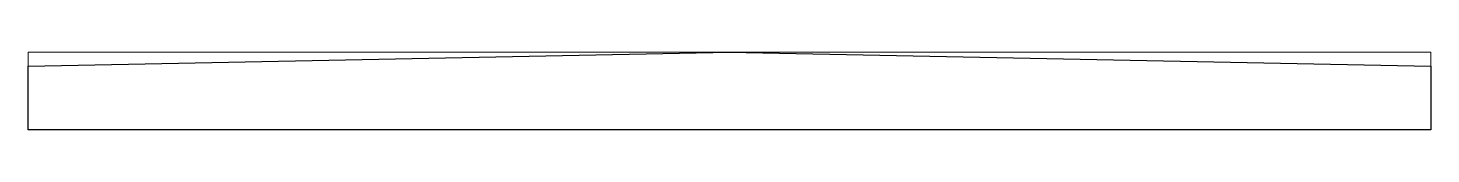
# Paper-space layout 'Layout1' of a CAD drawing. Header units: millimetres. Extents: x 0 to 257, y 90 to 105.
# The model-space entities are those that its viewports show. They can reach past a viewport. Long polylines and large blocks are cut down to what shows.
import ezdxf

# ---------------------------------------------------------------- set-up
doc = ezdxf.new("R2010")
doc.units = ezdxf.units.MM
doc.header["$LTSCALE"] = 10
doc.layers.add('MEMBERS', color=5, linetype='Continuous')

msp = doc.modelspace()

# ---------------------------------------------------------------- linework, layer by layer
at = {"layer": 'MEMBERS', "color": 3, "linetype": 'Continuous'}
for p, q in [((0, 70.2), (1989.9, 110)), ((1989.9, 110), (3979.8, 70.2)), ((0, -110), (0, 70.2)), ((3979.8, 70.2), (3979.8, -110)), ((3979.8, -110), (0, -110))]:
    msp.add_line(p, q, dxfattribs=at)

psp = doc.layouts.get("Layout1")

# ---------------------------------------------------------------- viewports
at = {"layer": '0'}
psp.add_viewport(center=(128.5, 97.5), size=(257, 14.20657), view_center_point=(1989.92, 0), view_height=220.00001, dxfattribs=at)

doc.saveas('drawing.dxf')
